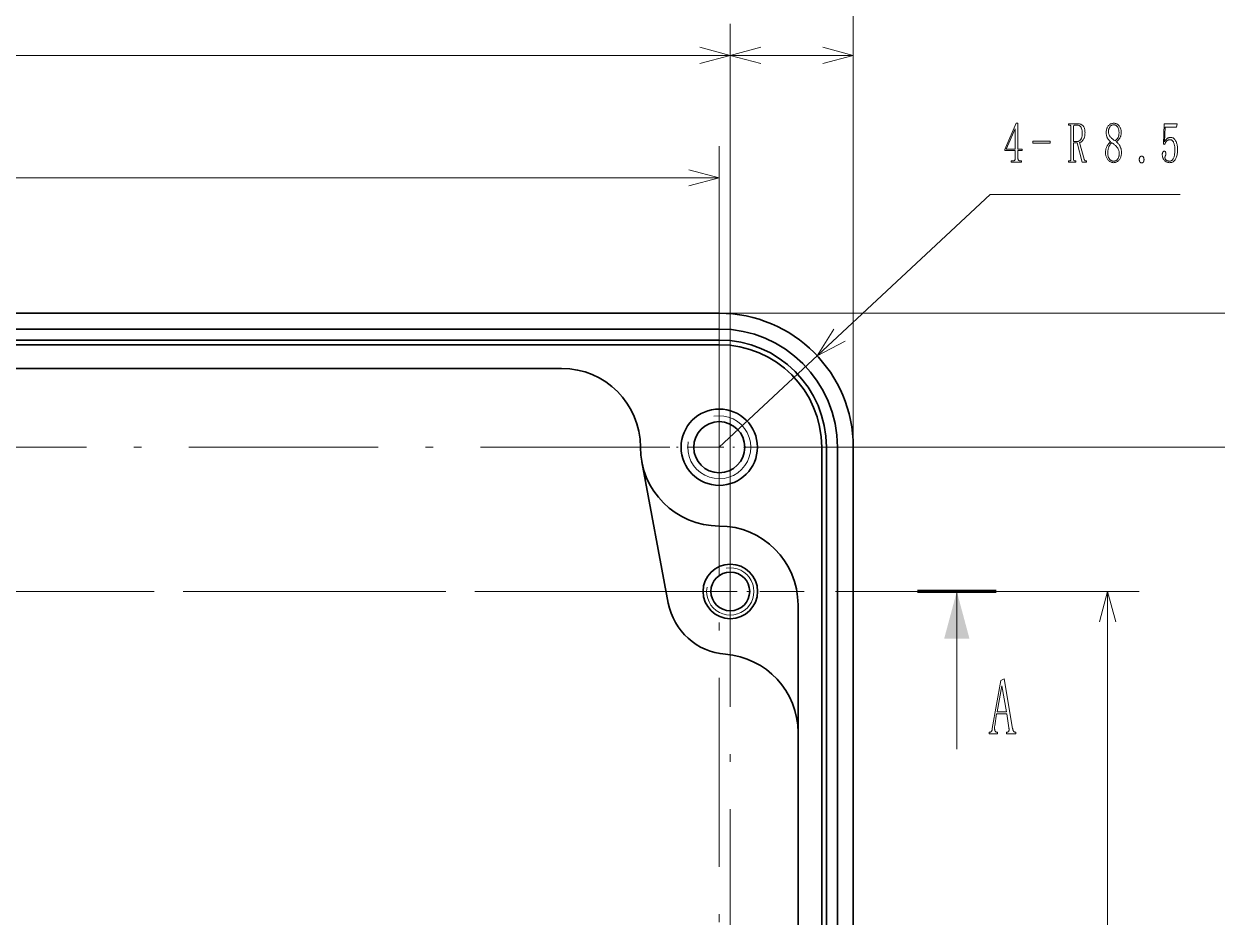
# Model space of a CAD drawing. Extents: x 20 to 415, y 10 to 290.
# Drawn here: x 171.4 to 247.1, y 138.6 to 195.3 of the extents above; entities that cross this region are included whole.
import ezdxf

# ---------------------------------------------------------------- set-up
doc = ezdxf.new("R2010")
doc.units = 0
doc.linetypes.add('DASHDOT', pattern=[18.5, 12, -3, 0.5, -3])

msp = doc.modelspace()

# ---------------------------------------------------------------- linework, layer by layer
at = {"color": 7, "lineweight": 13}
for p, q in [((224.034, 168.392), (224.034, 204.193)), ((216.234, 163.924), (216.234, 195.248)), ((216.234, 163.924), (216.234, 195.248)), ((224.034, 168.392), (224.034, 195.248)), ((104.434, 193.248), (216.234, 193.248)), ((102.534, 185.485), (215.534, 185.485)), ((215.534, 168.392), (232.722, 184.417)), ((215.534, 176.892), (259.501, 176.892)), ((219.403, 168.392), (250.392, 168.392)), ((240.164, 99.542), (240.164, 159.242))]:
    msp.add_line(p, q, dxfattribs=at)
at = {"color": 7, "lineweight": 13, "ltscale": 0.195}
msp.add_line((216.234, 193.248), (224.034, 193.248), dxfattribs=at)
at = {"color": 7, "lineweight": 13, "ltscale": 0.380588}
msp.add_line((215.534, 172.261), (215.534, 187.485), dxfattribs=at)
at = {"color": 7, "lineweight": 13, "ltscale": 0.301101}
msp.add_line((232.722, 184.417), (244.766, 184.417), dxfattribs=at)
at = {"color": 7, "lineweight": 35}
for p, q in [((102.534, 176.892), (215.534, 176.892)), ((102.534, 175.892), (215.534, 175.892)), ((215.534, 175.192), (102.534, 175.192)), ((215.534, 174.892), (102.534, 174.892)), ((112.534, 173.392), (205.534, 173.392)), ((222.034, 90.392), (222.034, 168.392)), ((222.334, 90.392), (222.334, 168.392)), ((223.034, 168.392), (223.034, 90.392)), ((224.034, 168.392), (224.034, 90.392)), ((220.534, 158.392), (220.534, 100.392))]:
    msp.add_line(p, q, dxfattribs=at)
at = {"color": 7, "lineweight": 13, "ltscale": 0.025}
for p, q in [((215.534, 176.892), (215.534, 175.892)), ((224.034, 168.392), (223.034, 168.392))]:
    msp.add_line(p, q, dxfattribs=at)
at = {"color": 7, "lineweight": 13, "ltscale": 0.0075}
for p, q in [((215.534, 175.192), (215.534, 174.892)), ((222.334, 168.392), (222.034, 168.392))]:
    msp.add_line(p, q, dxfattribs=at)
at = {"color": 7, "linetype": 'DASHDOT', "lineweight": 13}
for p, q in [((215.534, 172.261), (215.534, 94.262)), ((212.392, 168.392), (98.552, 168.392)), ((216.234, 163.924), (216.234, 103.126)), ((212.018, 159.242), (100.189, 159.242)), ((167.679, 159.237), (228.105, 159.237))]:
    msp.add_line(p, q, dxfattribs=at)
at = {"color": 7, "linetype": 'DASHDOT', "lineweight": 13, "ltscale": 0.193466}
msp.add_line((219.403, 168.392), (211.665, 168.392), dxfattribs=at)
at = {"color": 7, "lineweight": 35, "ltscale": 0.227734}
msp.add_line((210.622, 167.457), (212.303, 158.504), dxfattribs=at)
at = {"color": 7, "linetype": 'DASHDOT', "lineweight": 13, "ltscale": 0.234094}
msp.add_line((220.916, 159.242), (211.552, 159.242), dxfattribs=at)
at = {"color": 7, "lineweight": 13, "ltscale": 0.481207}
msp.add_line((222.916, 159.242), (242.164, 159.242), dxfattribs=at)
at = {"color": 7, "lineweight": 100, "ltscale": 0.125}
msp.add_line((233.105, 159.237), (228.105, 159.237), dxfattribs=at)
at = {"color": 7, "lineweight": 13, "ltscale": 0.25}
msp.add_line((230.605, 159.237), (230.605, 149.237), dxfattribs=at)
at = {"color": 7, "lineweight": 13}
for points in [[(214.302, 192.73), (216.234, 193.248), (214.302, 193.766)], [(218.166, 193.766), (216.234, 193.248), (218.166, 192.73)], [(222.102, 192.73), (224.034, 193.248), (222.102, 193.766)], [(213.602, 184.967), (215.534, 185.485), (213.602, 186.002)], [(222.811, 175.884), (221.751, 174.188), (223.517, 175.127)], [(240.682, 157.31), (240.164, 159.242), (239.646, 157.31)]]:
    msp.add_lwpolyline(points, dxfattribs=at)
for points in [[(234.48, 186.746), (234.481, 186.727), (234.482, 186.708), (234.483, 186.691), (234.486, 186.675), (234.489, 186.66), (234.493, 186.647), (234.498, 186.634), (234.503, 186.623), (234.509, 186.612), (234.516, 186.603), (234.523, 186.595), (234.532, 186.588), (234.541, 186.581), (234.55, 186.576), (234.561, 186.571), (234.572, 186.567), (234.583, 186.564), (234.596, 186.562), (234.609, 186.561), (234.623, 186.56), (234.709, 186.56), (234.709, 186.475), (234.052, 186.475), (234.052, 186.56), (234.166, 186.56), (234.183, 186.561), (234.198, 186.562), (234.212, 186.564), (234.225, 186.567), (234.237, 186.571), (234.248, 186.576), (234.258, 186.581), (234.267, 186.588), (234.274, 186.595), (234.28, 186.603), (234.286, 186.612), (234.291, 186.623), (234.295, 186.634), (234.299, 186.647), (234.302, 186.66), (234.304, 186.675), (234.306, 186.691), (234.308, 186.708), (234.309, 186.727), (234.309, 186.746), (234.309, 187.217), (233.652, 187.217), (233.652, 187.289), (234.38, 188.946), (234.48, 188.946), (234.48, 187.303), (234.752, 187.303), (234.752, 187.217), (234.48, 187.217)], [(234.309, 188.589), (233.737, 187.303), (234.309, 187.303)], [(238.737, 188.346), (238.736, 188.29), (238.733, 188.237), (238.728, 188.186), (238.72, 188.138), (238.711, 188.092), (238.699, 188.049), (238.685, 188.009), (238.669, 187.971), (238.651, 187.936), (238.63, 187.903), (238.608, 187.873), (238.586, 187.845), (238.563, 187.82), (238.539, 187.798), (238.514, 187.778), (238.489, 187.761), (238.463, 187.746), (238.436, 187.734), (238.408, 187.724), (238.38, 187.717), (238.68, 186.66), (238.686, 186.649), (238.691, 186.639), (238.697, 186.629), (238.702, 186.62), (238.707, 186.612), (238.712, 186.605), (238.717, 186.598), (238.721, 186.592), (238.726, 186.586), (238.73, 186.582), (238.735, 186.578), (238.739, 186.574), (238.744, 186.571), (238.749, 186.568), (238.753, 186.566), (238.759, 186.564), (238.764, 186.562), (238.769, 186.561), (238.775, 186.561), (238.78, 186.56), (238.837, 186.56), (238.837, 186.475), (238.566, 186.475), (238.237, 187.703), (238.009, 187.703), (238.009, 186.675), (238.009, 186.663), (238.01, 186.653), (238.011, 186.643), (238.012, 186.633), (238.014, 186.625), (238.017, 186.616), (238.019, 186.609), (238.023, 186.601), (238.026, 186.595), (238.03, 186.589), (238.035, 186.583), (238.04, 186.579), (238.045, 186.574), (238.051, 186.571), (238.057, 186.567), (238.064, 186.565), (238.071, 186.563), (238.078, 186.561), (238.086, 186.561), (238.095, 186.56), (238.152, 186.56), (238.152, 186.475), (237.695, 186.475), (237.695, 186.56), (237.752, 186.56), (237.763, 186.561), (237.773, 186.561), (237.782, 186.563), (237.791, 186.565), (237.798, 186.567), (237.805, 186.571), (237.811, 186.574), (237.816, 186.579), (237.82, 186.583), (237.823, 186.589), (237.826, 186.595), (237.828, 186.601), (237.83, 186.609), (237.832, 186.616), (237.834, 186.625), (237.835, 186.633), (237.836, 186.643), (237.837, 186.653), (237.837, 186.663), (237.837, 186.675), (237.837, 188.717), (237.837, 188.729), (237.837, 188.739), (237.836, 188.749), (237.835, 188.759), (237.834, 188.767), (237.832, 188.776), (237.83, 188.783), (237.828, 188.791), (237.826, 188.797), (237.823, 188.803), (237.82, 188.809), (237.816, 188.813), (237.811, 188.818), (237.805, 188.821), (237.798, 188.825), (237.791, 188.827), (237.782, 188.829), (237.773, 188.831), (237.763, 188.831), (237.752, 188.832), (237.695, 188.832), (237.695, 188.917), (238.266, 188.917), (238.311, 188.916), (238.353, 188.912), (238.393, 188.905), (238.432, 188.895), (238.468, 188.882), (238.502, 188.866), (238.533, 188.847), (238.563, 188.826), (238.591, 188.802), (238.616, 188.775), (238.639, 188.745), (238.66, 188.712), (238.678, 188.676), (238.694, 188.637), (238.707, 188.596), (238.718, 188.552), (238.726, 188.505), (238.733, 188.455), (238.736, 188.402)], [(238.009, 187.789), (238.223, 187.789), (238.251, 187.79), (238.279, 187.794), (238.305, 187.8), (238.331, 187.809), (238.355, 187.821), (238.379, 187.835), (238.402, 187.852), (238.424, 187.871), (238.446, 187.893), (238.466, 187.917), (238.485, 187.945), (238.502, 187.975), (238.517, 188.007), (238.53, 188.043), (238.541, 188.082), (238.55, 188.123), (238.557, 188.167), (238.562, 188.215), (238.565, 188.265), (238.566, 188.317), (238.565, 188.365), (238.563, 188.41), (238.558, 188.454), (238.552, 188.495), (238.545, 188.534), (238.535, 188.57), (238.524, 188.605), (238.511, 188.637), (238.497, 188.668), (238.48, 188.696), (238.462, 188.722), (238.442, 188.745), (238.42, 188.765), (238.396, 188.783), (238.37, 188.798), (238.341, 188.81), (238.311, 188.82), (238.279, 188.826), (238.245, 188.83), (238.209, 188.832), (238.095, 188.832), (238.086, 188.831), (238.078, 188.831), (238.071, 188.829), (238.064, 188.827), (238.057, 188.825), (238.051, 188.821), (238.045, 188.818), (238.04, 188.813), (238.035, 188.809), (238.03, 188.803), (238.026, 188.797), (238.023, 188.791), (238.019, 188.783), (238.017, 188.776), (238.014, 188.767), (238.012, 188.759), (238.011, 188.749), (238.01, 188.739), (238.009, 188.729), (238.009, 188.717)], [(241.052, 187.089), (241.05, 187.035), (241.046, 186.984), (241.039, 186.934), (241.03, 186.885), (241.018, 186.839), (241.003, 186.794), (240.985, 186.751), (240.965, 186.709), (240.942, 186.67), (240.916, 186.632), (240.888, 186.596), (240.858, 186.565), (240.826, 186.537), (240.793, 186.513), (240.757, 186.492), (240.72, 186.476), (240.68, 186.463), (240.639, 186.453), (240.596, 186.448), (240.552, 186.446), (240.509, 186.448), (240.469, 186.453), (240.429, 186.463), (240.391, 186.476), (240.353, 186.492), (240.318, 186.513), (240.283, 186.537), (240.25, 186.565), (240.218, 186.596), (240.187, 186.632), (240.159, 186.669), (240.133, 186.708), (240.111, 186.748), (240.091, 186.789), (240.075, 186.832), (240.061, 186.875), (240.051, 186.92), (240.043, 186.965), (240.039, 187.012), (240.037, 187.06), (240.038, 187.108), (240.041, 187.155), (240.045, 187.2), (240.051, 187.243), (240.059, 187.285), (240.068, 187.326), (240.079, 187.365), (240.092, 187.403), (240.107, 187.44), (240.123, 187.475), (240.141, 187.508), (240.16, 187.541), (240.181, 187.574), (240.203, 187.605), (240.227, 187.635), (240.252, 187.665), (240.278, 187.694), (240.306, 187.721), (240.335, 187.748), (240.366, 187.775), (240.338, 187.795), (240.312, 187.817), (240.287, 187.839), (240.263, 187.863), (240.241, 187.887), (240.22, 187.913), (240.201, 187.939), (240.183, 187.967), (240.167, 187.995), (240.152, 188.025), (240.138, 188.055), (240.126, 188.086), (240.115, 188.118), (240.106, 188.15), (240.098, 188.184), (240.092, 188.217), (240.087, 188.252), (240.083, 188.287), (240.081, 188.324), (240.08, 188.36), (240.082, 188.408), (240.085, 188.455), (240.092, 188.5), (240.101, 188.543), (240.112, 188.585), (240.127, 188.626), (240.143, 188.665), (240.163, 188.703), (240.184, 188.74), (240.209, 188.775), (240.236, 188.807), (240.264, 188.836), (240.295, 188.862), (240.328, 188.884), (240.362, 188.903), (240.399, 188.919), (240.438, 188.931), (240.479, 188.939), (240.521, 188.944), (240.566, 188.946), (240.608, 188.944), (240.648, 188.939), (240.687, 188.931), (240.724, 188.919), (240.759, 188.903), (240.792, 188.884), (240.824, 188.862), (240.854, 188.836), (240.882, 188.807), (240.909, 188.775), (240.933, 188.74), (240.955, 188.703), (240.974, 188.665), (240.991, 188.626), (241.005, 188.585), (241.017, 188.543), (241.026, 188.5), (241.032, 188.455), (241.036, 188.408), (241.037, 188.36), (241.037, 188.326), (241.034, 188.293), (241.03, 188.259), (241.025, 188.227), (241.018, 188.194), (241.009, 188.162), (240.999, 188.131), (240.987, 188.1), (240.974, 188.069), (240.959, 188.039), (240.942, 188.009), (240.924, 187.98), (240.905, 187.952), (240.883, 187.925), (240.861, 187.898), (240.836, 187.872), (240.81, 187.846), (240.783, 187.822), (240.754, 187.798), (240.723, 187.775), (240.756, 187.746), (240.788, 187.716), (240.818, 187.686), (240.845, 187.656), (240.871, 187.625), (240.895, 187.593), (240.918, 187.561), (240.938, 187.528), (240.956, 187.494), (240.973, 187.46), (240.988, 187.426), (241.001, 187.391), (241.013, 187.355), (241.023, 187.319), (241.032, 187.282), (241.039, 187.244), (241.045, 187.206), (241.049, 187.168), (241.051, 187.129)], [(240.895, 188.346), (240.894, 188.385), (240.891, 188.424), (240.887, 188.462), (240.882, 188.498), (240.875, 188.534), (240.866, 188.568), (240.856, 188.602), (240.844, 188.634), (240.831, 188.665), (240.816, 188.696), (240.799, 188.725), (240.781, 188.75), (240.76, 188.773), (240.738, 188.792), (240.714, 188.809), (240.688, 188.822), (240.66, 188.833), (240.631, 188.84), (240.599, 188.845), (240.566, 188.846), (240.53, 188.845), (240.496, 188.84), (240.464, 188.833), (240.435, 188.823), (240.407, 188.81), (240.382, 188.795), (240.358, 188.776), (240.337, 188.755), (240.318, 188.73), (240.302, 188.703), (240.287, 188.674), (240.273, 188.645), (240.262, 188.616), (240.251, 188.587), (240.243, 188.557), (240.236, 188.527), (240.23, 188.496), (240.226, 188.465), (240.224, 188.434), (240.223, 188.403), (240.224, 188.372), (240.228, 188.341), (240.233, 188.31), (240.241, 188.279), (240.252, 188.248), (240.264, 188.217), (240.279, 188.187), (240.296, 188.156), (240.316, 188.126), (240.337, 188.096), (240.361, 188.066), (240.387, 188.037), (240.414, 188.009), (240.443, 187.982), (240.473, 187.955), (240.505, 187.929), (240.539, 187.904), (240.575, 187.879), (240.613, 187.855), (240.652, 187.832), (240.677, 187.849), (240.7, 187.868), (240.722, 187.887), (240.743, 187.907), (240.762, 187.928), (240.78, 187.95), (240.797, 187.973), (240.812, 187.996), (240.825, 188.021), (240.837, 188.046), (240.848, 188.072), (240.858, 188.099), (240.867, 188.127), (240.874, 188.156), (240.88, 188.185), (240.885, 188.216), (240.889, 188.247), (240.892, 188.279), (240.894, 188.312)], [(244.18, 188.046), (244.217, 188.044), (244.252, 188.038), (244.286, 188.027), (244.319, 188.013), (244.35, 187.994), (244.38, 187.971), (244.409, 187.945), (244.436, 187.913), (244.462, 187.878), (244.487, 187.839), (244.51, 187.796), (244.531, 187.751), (244.549, 187.702), (244.565, 187.651), (244.578, 187.598), (244.589, 187.541), (244.598, 187.482), (244.604, 187.421), (244.608, 187.356), (244.609, 187.289), (244.608, 187.213), (244.604, 187.141), (244.597, 187.072), (244.588, 187.005), (244.577, 186.942), (244.563, 186.883), (244.546, 186.826), (244.527, 186.772), (244.505, 186.722), (244.48, 186.675), (244.453, 186.631), (244.424, 186.592), (244.392, 186.558), (244.357, 186.528), (244.32, 186.503), (244.28, 186.483), (244.237, 186.467), (244.192, 186.455), (244.145, 186.448), (244.095, 186.446), (244.058, 186.448), (244.022, 186.452), (243.988, 186.46), (243.954, 186.47), (243.921, 186.484), (243.89, 186.5), (243.859, 186.52), (243.829, 186.542), (243.801, 186.568), (243.773, 186.596), (243.747, 186.627), (243.724, 186.659), (243.704, 186.692), (243.686, 186.726), (243.671, 186.762), (243.659, 186.799), (243.65, 186.838), (243.643, 186.877), (243.639, 186.918), (243.637, 186.96), (243.638, 186.977), (243.639, 186.994), (243.641, 187.01), (243.643, 187.025), (243.646, 187.041), (243.65, 187.055), (243.655, 187.07), (243.66, 187.084), (243.666, 187.097), (243.673, 187.11), (243.68, 187.122), (243.688, 187.133), (243.696, 187.143), (243.705, 187.151), (243.714, 187.159), (243.724, 187.164), (243.734, 187.169), (243.744, 187.172), (243.755, 187.174), (243.766, 187.175), (243.777, 187.174), (243.787, 187.172), (243.797, 187.169), (243.806, 187.165), (243.814, 187.16), (243.822, 187.154), (243.828, 187.147), (243.835, 187.138), (243.84, 187.128), (243.845, 187.117), (243.849, 187.106), (243.852, 187.095), (243.855, 187.084), (243.858, 187.074), (243.861, 187.064), (243.863, 187.054), (243.864, 187.044), (243.865, 187.035), (243.866, 187.026), (243.866, 187.017), (243.866, 187.001), (243.865, 186.985), (243.863, 186.969), (243.861, 186.955), (243.859, 186.941), (243.856, 186.927), (243.852, 186.915), (243.848, 186.903), (243.843, 186.892), (243.837, 186.882), (243.832, 186.872), (243.827, 186.861), (243.823, 186.851), (243.819, 186.841), (243.816, 186.83), (243.813, 186.819), (243.811, 186.808), (243.81, 186.797), (243.809, 186.786), (243.809, 186.775), (243.81, 186.752), (243.813, 186.731), (243.817, 186.711), (243.824, 186.692), (243.832, 186.675), (243.842, 186.658), (243.854, 186.643), (243.868, 186.628), (243.884, 186.615), (243.902, 186.603), (243.92, 186.592), (243.94, 186.583), (243.959, 186.574), (243.979, 186.567), (244, 186.56), (244.021, 186.555), (244.042, 186.551), (244.064, 186.548), (244.086, 186.547), (244.109, 186.546), (244.14, 186.548), (244.169, 186.553), (244.197, 186.563), (244.223, 186.576), (244.248, 186.592), (244.272, 186.613), (244.294, 186.637), (244.315, 186.665), (244.334, 186.696), (244.352, 186.732), (244.368, 186.77), (244.383, 186.812), (244.395, 186.857), (244.407, 186.905), (244.416, 186.957), (244.424, 187.011), (244.43, 187.069), (244.434, 187.129), (244.437, 187.193), (244.437, 187.26), (244.437, 187.316), (244.434, 187.37), (244.43, 187.422), (244.425, 187.472), (244.418, 187.519), (244.409, 187.565), (244.399, 187.608), (244.387, 187.649), (244.374, 187.688), (244.359, 187.725), (244.342, 187.759), (244.325, 187.789), (244.306, 187.816), (244.286, 187.839), (244.264, 187.859), (244.241, 187.875), (244.217, 187.887), (244.192, 187.896), (244.165, 187.901), (244.137, 187.903), (244.115, 187.903), (244.093, 187.901), (244.072, 187.898), (244.052, 187.894), (244.032, 187.889), (244.013, 187.883), (243.995, 187.875), (243.977, 187.867), (243.961, 187.857), (243.945, 187.846), (243.929, 187.833), (243.913, 187.818), (243.898, 187.8), (243.883, 187.78), (243.868, 187.757), (243.853, 187.731), (243.838, 187.703), (243.823, 187.672), (243.809, 187.639), (243.795, 187.603), (243.709, 187.617), (243.752, 188.917), (244.58, 188.917), (244.537, 188.703), (243.823, 188.703), (243.78, 187.76), (243.8, 187.799), (243.82, 187.834), (243.84, 187.866), (243.86, 187.895), (243.88, 187.921), (243.9, 187.944), (243.92, 187.963), (243.94, 187.98), (243.96, 187.993), (243.98, 188.003), (244, 188.011), (244.02, 188.019), (244.04, 188.025), (244.06, 188.031), (244.08, 188.035), (244.1, 188.039), (244.12, 188.042), (244.14, 188.044), (244.16, 188.046)], [(235.423, 187.689), (235.423, 187.817), (236.537, 187.817), (236.537, 187.689)], [(240.18, 187.06), (240.181, 187.015), (240.184, 186.972), (240.189, 186.931), (240.196, 186.891), (240.205, 186.853), (240.216, 186.817), (240.229, 186.782), (240.244, 186.749), (240.261, 186.718), (240.28, 186.689), (240.301, 186.662), (240.323, 186.637), (240.347, 186.616), (240.372, 186.597), (240.398, 186.582), (240.426, 186.569), (240.455, 186.559), (240.486, 186.552), (240.518, 186.547), (240.552, 186.546), (240.588, 186.547), (240.622, 186.552), (240.654, 186.559), (240.684, 186.569), (240.712, 186.582), (240.739, 186.597), (240.763, 186.616), (240.785, 186.637), (240.805, 186.662), (240.823, 186.689), (240.839, 186.718), (240.854, 186.749), (240.867, 186.781), (240.878, 186.815), (240.887, 186.85), (240.895, 186.886), (240.901, 186.924), (240.905, 186.963), (240.908, 187.004), (240.909, 187.046), (240.908, 187.083), (240.904, 187.12), (240.898, 187.156), (240.889, 187.192), (240.878, 187.228), (240.865, 187.264), (240.849, 187.299), (240.831, 187.334), (240.81, 187.369), (240.787, 187.403), (240.762, 187.437), (240.734, 187.471), (240.704, 187.503), (240.671, 187.536), (240.636, 187.567), (240.598, 187.599), (240.558, 187.629), (240.515, 187.659), (240.47, 187.689), (240.423, 187.717), (240.401, 187.694), (240.379, 187.669), (240.359, 187.644), (240.34, 187.617), (240.321, 187.589), (240.304, 187.56), (240.288, 187.529), (240.272, 187.498), (240.258, 187.465), (240.245, 187.432), (240.232, 187.397), (240.221, 187.362), (240.212, 187.326), (240.203, 187.29), (240.196, 187.253), (240.191, 187.216), (240.186, 187.178), (240.183, 187.139), (240.181, 187.1)], [(242.337, 186.432), (242.323, 186.432), (242.31, 186.434), (242.297, 186.437), (242.285, 186.441), (242.273, 186.446), (242.262, 186.452), (242.251, 186.46), (242.241, 186.468), (242.232, 186.478), (242.223, 186.489), (242.215, 186.501), (242.208, 186.513), (242.201, 186.527), (242.196, 186.541), (242.191, 186.557), (242.187, 186.573), (242.184, 186.59), (242.182, 186.608), (242.181, 186.626), (242.18, 186.646), (242.181, 186.666), (242.182, 186.684), (242.184, 186.702), (242.187, 186.719), (242.191, 186.735), (242.196, 186.751), (242.201, 186.765), (242.208, 186.779), (242.215, 186.791), (242.223, 186.803), (242.232, 186.814), (242.241, 186.824), (242.251, 186.832), (242.262, 186.84), (242.273, 186.846), (242.285, 186.851), (242.297, 186.855), (242.31, 186.858), (242.323, 186.86), (242.337, 186.86), (242.349, 186.86), (242.36, 186.858), (242.37, 186.855), (242.381, 186.85), (242.391, 186.844), (242.401, 186.837), (242.41, 186.829), (242.42, 186.819), (242.429, 186.808), (242.437, 186.796), (242.446, 186.783), (242.453, 186.769), (242.459, 186.756), (242.465, 186.741), (242.47, 186.726), (242.473, 186.711), (242.476, 186.696), (242.479, 186.679), (242.48, 186.663), (242.48, 186.646), (242.48, 186.626), (242.479, 186.608), (242.476, 186.59), (242.473, 186.573), (242.47, 186.557), (242.465, 186.541), (242.459, 186.527), (242.453, 186.513), (242.446, 186.501), (242.437, 186.489), (242.429, 186.478), (242.42, 186.468), (242.41, 186.46), (242.401, 186.452), (242.391, 186.446), (242.381, 186.441), (242.37, 186.437), (242.36, 186.434), (242.349, 186.432)], [(233.767, 151.476), (233.127, 151.476), (233.007, 150.716), (233.004, 150.68), (233.001, 150.647), (233, 150.614), (232.999, 150.583), (233, 150.553), (233.001, 150.525), (233.004, 150.498), (233.007, 150.473), (233.012, 150.448), (233.017, 150.426), (233.024, 150.405), (233.031, 150.386), (233.04, 150.37), (233.049, 150.355), (233.06, 150.343), (233.071, 150.333), (233.084, 150.326), (233.097, 150.32), (233.112, 150.317), (233.127, 150.316), (233.187, 150.316), (233.187, 150.196), (232.667, 150.196), (232.667, 150.316), (232.707, 150.316), (232.719, 150.316), (232.73, 150.318), (232.741, 150.32), (232.752, 150.324), (232.762, 150.328), (232.772, 150.334), (232.781, 150.34), (232.79, 150.348), (232.799, 150.356), (232.807, 150.366), (232.815, 150.376), (232.822, 150.389), (232.827, 150.402), (232.833, 150.417), (232.837, 150.433), (232.841, 150.451), (232.844, 150.47), (232.846, 150.491), (232.847, 150.512), (232.847, 150.536), (233.407, 153.596), (233.607, 153.696), (234.147, 150.536), (234.151, 150.512), (234.156, 150.491), (234.161, 150.47), (234.166, 150.451), (234.172, 150.433), (234.178, 150.417), (234.185, 150.402), (234.192, 150.389), (234.199, 150.376), (234.207, 150.366), (234.215, 150.356), (234.224, 150.348), (234.233, 150.34), (234.242, 150.334), (234.252, 150.328), (234.262, 150.324), (234.273, 150.32), (234.284, 150.318), (234.295, 150.316), (234.307, 150.316), (234.347, 150.316), (234.347, 150.196), (233.747, 150.196), (233.747, 150.316), (233.807, 150.316), (233.823, 150.316), (233.837, 150.319), (233.85, 150.322), (233.862, 150.327), (233.872, 150.333), (233.882, 150.341), (233.89, 150.35), (233.897, 150.361), (233.903, 150.372), (233.907, 150.386), (233.911, 150.4), (233.914, 150.417), (233.916, 150.434), (233.917, 150.453), (233.917, 150.473), (233.917, 150.495), (233.916, 150.518), (233.914, 150.543), (233.911, 150.568), (233.907, 150.596)], [(233.467, 153.256), (233.167, 151.596), (233.747, 151.596)]]:
    msp.add_lwpolyline(points, close=True, dxfattribs=at)
at = {"color": 7, "lineweight": 35}
for centre, radius in [((215.534, 168.392), 2.421), ((215.534, 168.392), 1.621), ((216.234, 159.242), 1.73), ((216.234, 159.242), 1.23)]:
    msp.add_circle(centre, radius, dxfattribs=at)
for centre, radius, start, end in [((215.534, 168.392), 8.5, 0, 90), ((215.534, 168.392), 7.5, 0, 90), ((215.534, 168.392), 6.8, 360, 90), ((215.534, 168.392), 6.5, 0, 90), ((205.534, 168.392), 5, 0, 90), ((215.534, 168.392), 5, 180.00001, 270), ((215.534, 158.392), 5, 0, 90), ((216.234, 159.242), 4, 190.63077, 265.53915), ((215.534, 150.269), 5, 0.16232, 85.53916)]:
    msp.add_arc(centre, radius, start, end, dxfattribs=at)
at = {"color": 7, "lineweight": 13}
for centre, radius in [((215.534, 168.392), 2), ((216.234, 159.242), 1.5)]:
    msp.add_arc(centre, radius, 169.99999, 100.00001, dxfattribs=at)
msp.add_solid([(231.409, 156.237), (230.605, 159.237), (229.801, 156.237)], dxfattribs=at)

doc.saveas('drawing.dxf')
